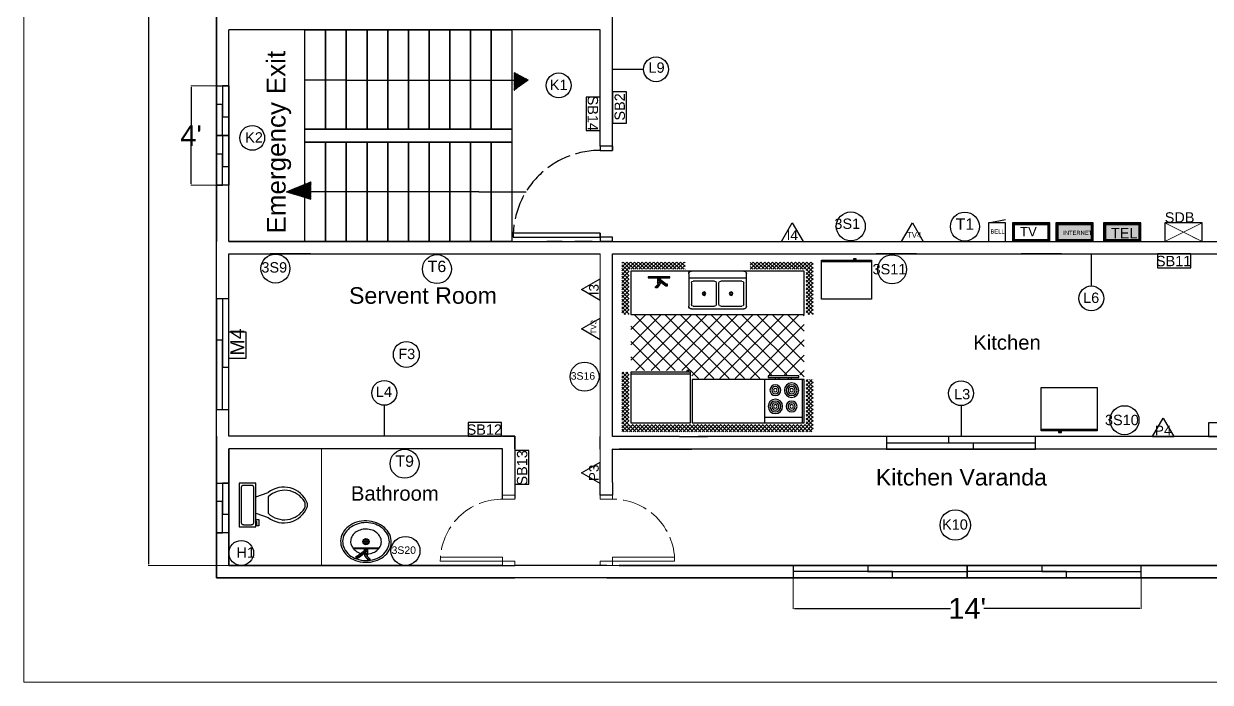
# Model space of a CAD drawing. Header units: inches. Extents: x 1396 to 31789, y 4626 to 27828.
# Drawn here: x 23863 to 24436, y 27038 to 27357 of the extents above; entities that cross this region are included whole.
import ezdxf
from ezdxf.enums import TextEntityAlignment as Align

# ---------------------------------------------------------------- set-up
doc = ezdxf.new("R2010")
doc.units = ezdxf.units.IN
doc.header["$MEASUREMENT"] = 0
doc.linetypes.add('ACAD_ISO02W100', pattern=[15, 12, -3])
doc.layers.add('bath', color=4, linetype='Continuous')
doc.layers.add('text', color=6, linetype='Continuous', lineweight=9)
doc.styles.add('Arial', font='arial.ttf')
doc.styles.get("Standard").update_dxf_attribs({"font": 'arial.ttf'})
doc.dimstyles.new('civil layout', dxfattribs={"dimtxt": 10, "dimasz": 0.625, "dimexe": 0.18, "dimexo": 0.0625, "dimgap": 0.09, "dimtad": 0, "dimtih": 1, "dimtoh": 1, "dimdec": 1, "dimzin": 0, "dimdsep": 46, "dimlunit": 4, "dimtxsty": 'Standard', "dimcen": 0.09, "dimclrd": 256, "dimclre": 256, "dimclrt": 256, "dimadec": 0, "dimazin": 0, "dimtfac": 1.5, "dimtdec": 1, "dimtofl": 0, "dimtmove": 0, "dimatfit": 0, "dimfxl": 1, "dimtolj": 1, "dimtzin": 0, "dimlwe": -1, "dimarcsym": 0})

# ---------------------------------------------------------------- blocks, each defined once
blk = doc.blocks.new('*D146')
at = {"layer": 'Defpoints', "color": 0, "transparency": 16777216}
for p in [(23961.72, 27694.89), (23923.05, 27094.89), (23961.72, 27094.89)]:
    blk.add_point(p, dxfattribs=at)
at = {"layer": 'text', "transparency": 16777216}
for p, q in [((23961.65, 27694.89), (23922.87, 27694.89)), ((23961.65, 27094.89), (23922.87, 27094.89))]:
    blk.add_line(p, q, dxfattribs=at)
at = {"layer": 'text', "lineweight": -2, "transparency": 16777216}
for p, q in [((23923.05, 27694.27), (23923.05, 27394.89)), ((23923.05, 27095.52), (23923.05, 27384.5))]:
    blk.add_line(p, q, dxfattribs=at)
at = {"layer": 'text', "transparency": 16777216}
for points in [[(23922.95, 27694.27), (23923.16, 27694.27), (23923.05, 27694.89)], [(23922.95, 27095.52), (23923.16, 27095.52), (23923.05, 27094.89)]]:
    blk.add_solid(points, dxfattribs=at)
at = {"layer": 'text', "transparency": 16777216, "insert": (23923.05, 27389.69), "char_height": 10, "attachment_point": 5}
blk.add_mtext("\\A1;50'6''", dxfattribs=at)
blk = doc.blocks.new('Toilet - top')
for p, q in [((9.5, -6), (9.5, -2)), ((-10, -8.5), (-8, -8.5)), ((-10, -9.5), (-10, -8.5)), ((-7, -9.5), (-10, -9.5)), ((-8, -8.5), (-8, -8)), ((-7, -8), (-7, -9.5)), ((-4, -8), (-6, -14)), ((4, -8), (6, -14)), ((4, -14), (-4, -14))]:
    blk.add_line(p, q)
blk.add_lwpolyline([(10.5, -8), (10.5, 0), (-10.5, 0), (-10.5, -8)], close=True)
for points in [[(-9.5, -2), (-9.5, -6)], [(8.5, -1), (-8.5, -1)], [(-8.5, -7), (8.5, -7)]]:
    blk.add_lwpolyline(points)
for centre, radius, start, end in [((-8.62, -1.88), 0.884, 81.8699, 188.1301), ((8.62, -1.88), 0.884, 351.8699, 98.1301), ((-8.62, -6.12), 0.884, 171.8699, 278.1301), ((8.62, -6.12), 0.884, 261.8699, 8.1301), ((3.52, -21.58), 12.17, 141.4691, 247.9714), ((4.2, -21.82), 11.33, 136.3677, 238.9468), ((-3.52, -21.58), 12.17, 292.0284, 38.5307), ((-4.2, -21.82), 11.33, 301.053, 43.6321), ((0, -27.88), 4, 245.7318, 294.2682), ((0, -29), 4, 254.8605, 285.1395)]:
    blk.add_arc(centre, radius, start, end)
blk = doc.blocks.new('Faucet - single handle front')
for p, q in [((-2, 6), (-2, 5.5)), ((-1, 6), (-2, 6)), ((-1, 5.5), (-1, 6)), ((0.5, 4), (-1, 6)), ((-0.5, 4), (-2, 5.5)), ((-2, 5.5), (-1, 5.5)), ((-1, 5.5), (0.5, 4)), ((-0.75, 3), (0.75, 3)), ((-0.75, 0.5), (-0.75, 3)), ((-0.75, 1), (0.75, 1)), ((-0.5, 4), (0.5, 4)), ((-0.25, 2), (3.75, 5)), ((3.75, 4.5), (-0.25, 1.5)), ((-0.25, 1.5), (-0.25, 2)), ((0.75, 1.5), (-0.25, 1.5)), ((0.75, 1.5), (4.08742, 4.003)), ((0.75, 3), (0.75, 2.7386)), ((0.75, 1.5), (0.75, 0.5)), ((3.75, 4.5), (3.75, 5)), ((3.75, 5), (4.75, 5)), ((3.75, 4), (3.75, 4.5)), ((4.75, 4.5), (3.75, 4.5)), ((4.75, 4), (3.75, 4)), ((4.75, 5), (4.75, 4.5)), ((4.75, 4.5), (4.75, 4))]:
    blk.add_line(p, q)
blk.add_lwpolyline([(-6, 0), (-6, 0.5), (6, 0.5), (6, 0)], close=True)
for centre, start, end in [((1.25426, 3.0302), 151.0646, 180.8629), ((-1.25426, 3.0302), 359.1371, 28.93536)]:
    blk.add_arc(centre, 2.00448, start, end)
blk = doc.blocks.new('Kitchen Layout - 7 x 8 ft')
for p, q in [((-5, 81.32), (2.68, 89)), ((-5, 83.44), (0.56, 89)), ((-5, 85.56), (-1.56, 89)), ((-5, 87.68), (-3.68, 89)), ((-1, 84.97), (-5, 88.97)), ((-1, 82.85), (-5, 86.85)), ((1.09, 85), (-2.91, 89)), ((3.21, 85), (-0.79, 89)), ((0.81, 85), (4.81, 89)), ((5.34, 85), (1.34, 89)), ((2.93, 85), (6.93, 89)), ((7.46, 85), (3.46, 89)), ((5.05, 85), (9.05, 89)), ((9.58, 85), (5.58, 89)), ((7.17, 85), (11.17, 89)), ((11.7, 85), (7.7, 89)), ((9.29, 85), (13.29, 89)), ((13.82, 85), (9.82, 89)), ((11.41, 85), (15.41, 89)), ((15.94, 85), (11.94, 89)), ((13.53, 85), (17.53, 89)), ((18.06, 85), (14.06, 89)), ((15.65, 85), (19.65, 89)), ((20.18, 85), (16.18, 89)), ((17.78, 85), (21.78, 89)), ((22.31, 85), (18.31, 89)), ((19.9, 85), (23.9, 89)), ((24.43, 85), (20.43, 89)), ((22.02, 85), (26.02, 89)), ((26.55, 85), (22.55, 89)), ((24.14, 85), (28.14, 89)), ((28.67, 85), (24.67, 89)), ((26.26, 85), (30.26, 89)), ((30.79, 85), (26.79, 89)), ((28.38, 85), (32.38, 89)), ((32.91, 85), (28.91, 89)), ((30.5, 85), (34.5, 89)), ((35.03, 85), (31.03, 89)), ((32.63, 85), (36.63, 89)), ((37.16, 85), (33.16, 89)), ((34.75, 85), (38.75, 89)), ((39.28, 85), (35.28, 89)), ((36.87, 85), (40.87, 89)), ((41.4, 85), (37.4, 89)), ((38.99, 85), (42.99, 89)), ((43.52, 85), (39.52, 89)), ((41.11, 85), (45.11, 89)), ((45.64, 85), (41.64, 89)), ((43.23, 85), (47.23, 89)), ((47.76, 85), (43.76, 89)), ((45.35, 85), (49.35, 89)), ((49.88, 85), (45.88, 89)), ((47.47, 85), (51.47, 89)), ((52, 85), (48, 89)), ((49.6, 85), (53.6, 89)), ((54.13, 85), (50.13, 89)), ((51.72, 85), (55.72, 89)), ((56.25, 85), (52.25, 89)), ((53.84, 85), (57.84, 89)), ((58.37, 85), (54.37, 89)), ((55.96, 85), (59.96, 89)), ((60.49, 85), (56.49, 89)), ((58.08, 85), (62.08, 89)), ((62.61, 85), (58.61, 89)), ((60.2, 85), (64.2, 89)), ((64.73, 85), (60.73, 89)), ((62.32, 85), (66.32, 89)), ((66.85, 85), (62.85, 89)), ((64.45, 85), (68.45, 89)), ((68.97, 85), (64.97, 89)), ((66.57, 85), (70.57, 89)), ((71.1, 85), (67.1, 89)), ((68.69, 85), (72.69, 89)), ((73.22, 85), (69.22, 89)), ((70.81, 85), (74.81, 89)), ((75.34, 85), (71.34, 89)), ((72.93, 85), (76.93, 89)), ((77.46, 85), (73.46, 89)), ((75.05, 85), (79.05, 89)), ((79.58, 85), (75.58, 89)), ((77.17, 85), (81.17, 89)), ((81.7, 85), (77.7, 89)), ((79.29, 85), (83.29, 89)), ((83.82, 85), (79.82, 89)), ((81.42, 85), (85.42, 89)), ((85.95, 85), (81.95, 89)), ((83.54, 85), (87.54, 89)), ((88.07, 85), (84.07, 89)), ((85.66, 85), (89.66, 89)), ((90.19, 85), (86.19, 89)), ((87.78, 85), (91.78, 89)), ((92.31, 85), (88.31, 89)), ((89.9, 85), (93.9, 89)), ((94.43, 85), (90.43, 89)), ((92.02, 85), (96.02, 89)), ((96.55, 85), (92.55, 89)), ((94.14, 85), (98.14, 89)), ((101, 82.67), (94.67, 89)), ((96.27, 85), (100.27, 89)), ((101, 84.79), (96.79, 89)), ((97, 83.61), (101, 87.61)), ((97, 81.49), (101, 85.49)), ((101, 86.92), (98.92, 89)), ((-1, 80.73), (-5, 84.73)), ((-5, 79.19), (-1, 83.19)), ((-1, 78.61), (-5, 82.61)), ((-5, 77.07), (-1, 81.07)), ((-1, 76.49), (-5, 80.49)), ((-5, 74.95), (-1, 78.95)), ((34, 84), (96, 84)), ((34, 60), (34, 84)), ((74, 81), (95, 81)), ((96, 84), (96, 60)), ((101, 80.55), (97, 84.55)), ((97, 79.37), (101, 83.37)), ((101, 78.43), (97, 82.43)), ((97, 77.25), (101, 81.25)), ((101, 76.31), (97, 80.31)), ((97, 75.13), (101, 79.13)), ((-1, 74.36), (-5, 78.36)), ((-5, 72.83), (-1, 76.83)), ((-1, 72.24), (-5, 76.24)), ((-5, 70.71), (-1, 74.71)), ((-1, 70.12), (-5, 74.12)), ((-5, 68.59), (-1, 72.59)), ((101, 74.19), (97, 78.19)), ((97, 73.01), (101, 77.01)), ((101, 72.07), (97, 76.07)), ((97, 70.89), (101, 74.89)), ((101, 69.95), (97, 73.95)), ((97, 68.76), (101, 72.76)), ((-1, 68), (-5, 72)), ((-5, 66.47), (-1, 70.47)), ((-1, 65.88), (-5, 69.88)), ((-5, 64.35), (-1, 68.35)), ((-1, 63.76), (-5, 67.76)), ((-5, 62.22), (-1, 66.22)), ((101, 67.82), (97, 71.82)), ((97, 66.64), (101, 70.64)), ((101, 65.7), (97, 69.7)), ((97, 64.52), (101, 68.52)), ((101, 63.58), (97, 67.58)), ((97, 62.4), (101, 66.4)), ((-1, 61.64), (-5, 65.64)), ((-5, 60.1), (-1, 64.1)), ((-1, 59.52), (-5, 63.52)), ((-5, 57.98), (-1, 61.98)), ((-1, 57.39), (-5, 61.39)), ((-1.73, 56), (-5, 59.27)), ((-4.86, 56), (-1, 59.86)), ((10.4, 24), (45.9, 59.5)), ((18.88, 24), (54.38, 59.5)), ((27.37, 24), (62.87, 59.5)), ((33.03, 55.11), (37.41, 59.5)), ((96, 60), (34, 60)), ((35.85, 24), (71.35, 59.5)), ((76.2, 24), (40.7, 59.5)), ((84.68, 24), (49.18, 59.5)), ((93.17, 24), (57.67, 59.5)), ((96, 29.65), (66.15, 59.5)), ((80, 60), (80, 59)), ((82, 59), (82, 60)), ((87, 59), (87, 60)), ((89, 60), (89, 59)), ((101, 61.46), (97, 65.46)), ((97, 60.28), (101, 64.28)), ((100.34, 60), (97, 63.34)), ((98.22, 60), (97, 61.22)), ((98.84, 60), (101, 62.16)), ((100.96, 60), (101, 60.04)), ((-3.85, 56), (-5, 57.15)), ((-2.74, 56), (-1, 57.74)), ((0, 57), (33, 57)), ((0, 30.57), (24.43, 55)), ((0, 39.06), (15.94, 55)), ((0, 47.54), (7.46, 55)), ((1.91, 24), (32.91, 55)), ((33.77, 24), (2.77, 55)), ((42.26, 24), (11.26, 55)), ((50.74, 24), (19.74, 55)), ((59.23, 24), (28.23, 55)), ((31, 55), (31, 56)), ((32, 55), (31, 55)), ((32, 56), (32, 55)), ((67.71, 24), (33.68, 58.04)), ((44.34, 24), (77.84, 57.5)), ((52.82, 24), (86.32, 57.5)), ((61.31, 24), (96, 58.69)), ((96, 38.14), (76.64, 57.5)), ((96, 46.63), (85.13, 57.5)), ((96, 55.11), (93.57, 57.54)), ((25.29, 24), (0, 49.29)), ((69.79, 24), (96, 50.21)), ((16.8, 24), (0, 40.8)), ((78.28, 24), (96, 41.72)), ((86.76, 24), (96, 33.24)), ((8.32, 24), (0, 32.32)), ((-5, 21.92), (-2.92, 24)), ((-5, 19.8), (-1, 23.8)), ((-1, 19.21), (-5, 23.21)), ((-5, 17.68), (-1, 21.68)), ((-1, 17.09), (-5, 21.09)), ((-1, 21.33), (-3.67, 24)), ((-1, 23.45), (-1.55, 24)), ((0, 24), (96, 24)), ((0, 0), (0, 24)), ((95.25, 24), (96, 24.75)), ((96, 24), (96, 0)), ((97, 22.1), (98.9, 24)), ((97, 19.97), (101, 23.97)), ((101, 19.03), (97, 23.03)), ((97, 17.85), (101, 21.85)), ((101, 16.91), (97, 20.91)), ((97, 15.73), (101, 19.73)), ((101, 21.16), (98.16, 24)), ((101, 23.28), (100.28, 24)), ((-5, 15.55), (-1, 19.55)), ((-1, 14.97), (-5, 18.97)), ((-5, 13.43), (-1, 17.43)), ((-1, 12.85), (-5, 16.85)), ((-5, 11.31), (-1, 15.31)), ((-1, 10.73), (-5, 14.73)), ((-5, 9.19), (-1, 13.19)), ((47.25, 6.5), (47.25, 18.5)), ((48.75, 18.5), (48.75, 6.5)), ((101, 14.79), (97, 18.79)), ((97, 13.61), (101, 17.61)), ((101, 12.67), (97, 16.67)), ((97, 11.49), (101, 15.49)), ((101, 10.55), (97, 14.55)), ((97, 9.37), (101, 13.37)), ((-1, 8.6), (-5, 12.6)), ((-5, 7.07), (-1, 11.07)), ((-1, 6.48), (-5, 10.48)), ((-5, 4.95), (-1, 8.95)), ((-1, 4.36), (-5, 8.36)), ((-5, 2.83), (-1, 6.83)), ((101, 8.43), (97, 12.43)), ((97, 7.25), (101, 11.25)), ((101, 6.31), (97, 10.31)), ((97, 5.12), (101, 9.12)), ((101, 4.18), (97, 8.18)), ((97, 3), (101, 7)), ((-1, 2.24), (-5, 6.24)), ((-5, 0.71), (-1, 4.71)), ((-1, 0.12), (-5, 4.12)), ((-5, -1.42), (-1, 2.58)), ((2, -5), (-5, 2)), ((-5, -3.54), (-1, 0.46)), ((96, 0), (0, 0)), ((64, 4), (32, 4)), ((93.24, -5), (101, 2.76)), ((95.36, -5), (101, 0.64)), ((101, 2.06), (97, 6.06)), ((97, 0.88), (101, 4.88)), ((101, -0.06), (97, 3.94)), ((101, -2.18), (97, 1.82)), ((-0.12, -5), (-5, -0.12)), ((-2.25, -5), (-5, -2.25)), ((-4.37, -5), (-5, -4.37)), ((-4.34, -5), (-0.34, -1)), ((-2.22, -5), (1.78, -1)), ((-0.1, -5), (3.9, -1)), ((4.12, -5), (0.12, -1)), ((2.02, -5), (6.02, -1)), ((6.24, -5), (2.24, -1)), ((4.14, -5), (8.14, -1)), ((8.36, -5), (4.36, -1)), ((6.27, -5), (10.27, -1)), ((10.48, -5), (6.48, -1)), ((8.39, -5), (12.39, -1)), ((12.6, -5), (8.6, -1)), ((10.51, -5), (14.51, -1)), ((14.73, -5), (10.73, -1)), ((12.63, -5), (16.63, -1)), ((16.85, -5), (12.85, -1)), ((14.75, -5), (18.75, -1)), ((18.97, -5), (14.97, -1)), ((16.87, -5), (20.87, -1)), ((21.09, -5), (17.09, -1)), ((18.99, -5), (22.99, -1)), ((23.21, -5), (19.21, -1)), ((21.11, -5), (25.11, -1)), ((25.33, -5), (21.33, -1)), ((23.24, -5), (27.24, -1)), ((27.45, -5), (23.45, -1)), ((25.36, -5), (29.36, -1)), ((29.57, -5), (25.57, -1)), ((27.48, -5), (30, -2.48)), ((30, -3.3), (27.7, -1)), ((29.6, -5), (30, -4.6)), ((30, -1.18), (29.82, -1)), ((66, -2.54), (67.54, -1)), ((66, -4.66), (69.66, -1)), ((69.88, -5), (66, -1.12)), ((67.76, -5), (66, -3.24)), ((67.78, -5), (71.78, -1)), ((72, -5), (68, -1)), ((69.9, -5), (73.9, -1)), ((74.12, -5), (70.12, -1)), ((72.03, -5), (76.03, -1)), ((76.24, -5), (72.24, -1)), ((74.15, -5), (78.15, -1)), ((78.36, -5), (74.36, -1)), ((76.27, -5), (80.27, -1)), ((80.49, -5), (76.49, -1)), ((78.39, -5), (82.39, -1)), ((82.61, -5), (78.61, -1)), ((80.51, -5), (84.51, -1)), ((84.73, -5), (80.73, -1)), ((82.63, -5), (86.63, -1)), ((86.85, -5), (82.85, -1)), ((84.75, -5), (88.75, -1)), ((88.97, -5), (84.97, -1)), ((86.88, -5), (90.88, -1)), ((91.09, -5), (87.09, -1)), ((89, -5), (93, -1)), ((93.21, -5), (89.21, -1)), ((91.12, -5), (95.12, -1)), ((95.34, -5), (91.34, -1)), ((97.46, -5), (93.46, -1)), ((99.58, -5), (95.58, -1)), ((101, -4.3), (97, -0.3)), ((97.48, -5), (101, -1.48)), ((99.6, -5), (101, -3.6))]:
    blk.add_line(p, q)
for points in [[(0, 56), (0, 84), (33, 84), (33, 56)], [(74, 60), (74, 84), (95, 84), (95, 60)], [(76, 58), (76, 59), (93, 59), (93, 58)]]:
    blk.add_lwpolyline(points, close=True)
for points in [[(33.5, 21), (62.5, 21)], [(32, 1.5), (32, 19.5)], [(33.5, 6.5), (33.5, 18.5)], [(34.5, 19.5), (46.25, 19.5)], [(49.75, 19.5), (61.5, 19.5)], [(62.5, 18.5), (62.5, 6.5)], [(64, 19.5), (64, 1.5)], [(62.5, 0), (33.5, 0)], [(46.25, 5.5), (34.5, 5.5)], [(61.5, 5.5), (49.75, 5.5)]]:
    blk.add_lwpolyline(points)
for centre, radius in [((80, 75), 4), ((80, 75), 3), ((80, 75), 2), ((80, 75), 1), ((89, 75), 3), ((89, 75), 2), ((89, 75), 1), ((80, 66), 3), ((80, 66), 2), ((80, 66), 1), ((89, 66), 4), ((89, 66), 3), ((89, 66), 2), ((89, 66), 1), ((40.5, 12.5), 1), ((55.5, 12.5), 1), ((40.5, 12.5), 0.5), ((55.5, 12.5), 0.5)]:
    blk.add_circle(centre, radius)
for centre, radius, start, end in [((33.5, 19.5), 1.5, 90, 180), ((62.5, 19.5), 1.5, 0, 90), ((34.5, 18.5), 1, 90, 180), ((46.25, 18.5), 1, 0, 90), ((49.75, 18.5), 1, 90, 180), ((61.5, 18.5), 1, 0, 90), ((33.5, 1.5), 1.5, 180, 270), ((34.5, 6.5), 1, 180, 270), ((46.25, 6.5), 1, 270, 0), ((49.75, 6.5), 1, 180, 270), ((61.5, 6.5), 1, 270, 0), ((62.5, 1.5), 1.5, 270, 0)]:
    blk.add_arc(centre, radius, start, end)
blk = doc.blocks.new('kitchen')
for name, p in [('Kitchen Layout - 7 x 8 ft', (-101, 3.6)), ('Faucet - single handle front', (-85.44, 6.84))]:
    blk.add_blockref(name, p)
blk = doc.blocks.new('Refrigerator-2 door - 36 in top')
for p, q in [((0, -26.999999), (36, -26.999999)), ((11, -27.999999), (11, -28.999999)), ((11, -28.999999), (13, -28.999999)), ((12, -26.999999), (12, -28.999999)), ((13, -28.999999), (13, -27.999999))]:
    blk.add_line(p, q)
blk.add_lwpolyline([(0, -27.999999), (0, 0), (36, 0), (36, -27.999999)], close=True)
blk = doc.blocks.new('Sink - Oval top')
for p, q in [((-1, 0), (1, 0)), ((0, 1), (0, -1))]:
    blk.add_line(p, q)
at = {"linetype": 'Continuous'}
for points in [[(-12.23, 0.39, 0.117634), (-11.46, -3.36, 0.104469), (-8.88, -6.8, 0.090016), (-5.08, -9.07, 0.08192), (-0.32, -10.02, 0.08192), (4.49, -9.38, 0.090016), (8.42, -7.36, 0.104469), (11.22, -4.09, 0.117634), (12.23, -0.39, 0.117634), (11.46, 3.36, 0.104469), (8.88, 6.8, 0.090016), (5.08, 9.07, 0.08192), (0.32, 10.02, 0.08192), (-4.49, 9.38, 0.090016), (-8.42, 7.36, 0.104469), (-11.22, 4.09, 0.117634)], [(-11.29, 0.16, 0.118622), (-10.52, -3.25, 0.104678), (-8.07, -6.36, 0.089562), (-4.54, -8.37, 0.081185), (-0.13, -9.15, 0.081185), (4.3, -8.49, 0.089562), (7.89, -6.58, 0.104678), (10.42, -3.55, 0.118622), (11.29, -0.16, 0.118622), (10.52, 3.25, 0.104678), (8.07, 6.36, 0.089562), (4.54, 8.37, 0.081185), (0.13, 9.15, 0.081185), (-4.3, 8.49, 0.089562), (-7.89, 6.58, 0.104678), (-10.42, 3.55, 0.118622)], [(-7.42, 0.08, 0.118283), (-6.91, -2.17, 0.104607), (-5.29, -4.21, 0.089718), (-2.97, -5.53, 0.081436), (-0.07, -6.04, 0.081436), (2.84, -5.59, 0.089718), (5.2, -4.33, 0.104607), (6.86, -2.32, 0.118283), (7.42, -0.08, 0.118283), (6.91, 2.17, 0.104607), (5.29, 4.21, 0.089718), (2.97, 5.53, 0.081436), (0.07, 6.04, 0.081436), (-2.84, 5.59, 0.089718), (-5.2, 4.33, 0.104607), (-6.86, 2.32, 0.118283)]]:
    blk.add_lwpolyline(points, format="xyb", close=True, dxfattribs=at)
for radius in [1.5, 1]:
    blk.add_circle((0, 0), radius)
blk = doc.blocks.new('*D159')
at = {"layer": 'Defpoints', "color": 0, "transparency": 16777216}
for p in [(24234.27, 27091.89), (24402.27, 27091.89), (24402.27, 27074.07)]:
    blk.add_point(p, dxfattribs=at)
at = {"layer": 'text', "transparency": 16777216}
for p, q in [((24234.27, 27091.83), (24234.27, 27073.89)), ((24402.27, 27091.83), (24402.27, 27073.89))]:
    blk.add_line(p, q, dxfattribs=at)
at = {"layer": 'text', "lineweight": -2, "transparency": 16777216}
for p, q in [((24234.9, 27074.07), (24310.17, 27074.07)), ((24401.65, 27074.07), (24326.38, 27074.07))]:
    blk.add_line(p, q, dxfattribs=at)
at = {"layer": 'text', "transparency": 16777216}
for points in [[(24234.9, 27074.17), (24234.9, 27073.96), (24234.27, 27074.07)], [(24401.65, 27074.17), (24401.65, 27073.96), (24402.27, 27074.07)]]:
    blk.add_solid(points, dxfattribs=at)
at = {"layer": 'text', "transparency": 16777216, "insert": (24318.27, 27074.07), "char_height": 10, "attachment_point": 5}
blk.add_mtext("\\A1;14'", dxfattribs=at)
blk = doc.blocks.new('*D160')
at = {"layer": 'Defpoints', "color": 0, "transparency": 16777216}
for p in [(23955.72, 27326.59), (23943.52, 27278.59), (23955.72, 27278.59)]:
    blk.add_point(p, dxfattribs=at)
at = {"layer": 'text', "transparency": 16777216}
for p, q in [((23955.65, 27326.59), (23943.34, 27326.59)), ((23955.65, 27278.59), (23943.34, 27278.59))]:
    blk.add_line(p, q, dxfattribs=at)
at = {"layer": 'text', "lineweight": -2, "transparency": 16777216}
for p, q in [((23943.52, 27325.96), (23943.52, 27307.68)), ((23943.52, 27279.21), (23943.52, 27297.5))]:
    blk.add_line(p, q, dxfattribs=at)
at = {"layer": 'text', "transparency": 16777216}
for points in [[(23943.41, 27325.96), (23943.62, 27325.96), (23943.52, 27326.59)], [(23943.41, 27279.21), (23943.62, 27279.21), (23943.52, 27278.59)]]:
    blk.add_solid(points, dxfattribs=at)
at = {"layer": 'text', "transparency": 16777216, "insert": (23943.52, 27302.59), "char_height": 10, "attachment_point": 5}
blk.add_mtext("\\A1;4'", dxfattribs=at)

msp = doc.modelspace()

# ---------------------------------------------------------------- hatches: boundary and pattern name
h = msp.add_hatch()
h.set_pattern_fill('ANSI31', color=256, angle=90)
h.set_pattern_definition([(135, (24152.88289, 27074.32992), (-0.08838835, -0.08838835), [])])
h.paths.add_polyline_path([(24099.56, 27333.06), (24099.56, 27329.34), (24106.42, 27329.34)])
h.paths.add_polyline_path([(24099.56, 27329.34), (24099.56, 27324.49), (24106.42, 27329.34)])
h = msp.add_hatch()
h.set_pattern_fill('ANSI31', color=256, angle=270)
h.set_pattern_definition([(315, (23948.06384, 27530.45127), (0.08838835, 0.08838835), [])])
h.paths.add_polyline_path([(24001.38, 27271.72), (24001.38, 27275.44), (23989.42, 27275.44)])
h.paths.add_polyline_path([(24001.38, 27275.44), (24001.38, 27280.29), (23989.42, 27275.44)])
at = {"true_color": 0x2776bb}
h = msp.add_hatch(color=152, dxfattribs=at)
h.dxf.hatch_style = 1
h.paths.add_polyline_path([(24362.03, 27252.39), (24378.35, 27252.39), (24378.35, 27259.5), (24362.03, 27259.5)])
at = {"true_color": 0x727430}
h = msp.add_hatch(color=67, dxfattribs=at)
h.dxf.hatch_style = 1
h.paths.add_polyline_path([(24401.35, 27252.39), (24401.35, 27259.5), (24385.03, 27259.5), (24385.03, 27252.39)])

# ---------------------------------------------------------------- linework, layer by layer
at = {"color": 7}
for p, q in [((24147.02, 27297.44), (24147.02, 27359.74)), ((24141.02, 27297.44), (24141.02, 27353.74)), ((24328.55, 27260.5), (24336.76, 27262)), ((24150.27, 27251.44), (24442.33, 27251.44)), ((24147.02, 27245.44), (24147.52, 27245.44)), ((24147.02, 27157.09), (24147.02, 27245.44)), ((24147.27, 27245.44), (24150.27, 27245.44)), ((24150.27, 27245.44), (24442.33, 27245.44)), ((24147.22, 27157.09), (24147.02, 27157.09)), ((24182.3, 27157.09), (24192.92, 27157.09)), ((24147.02, 27134.89), (24147.02, 27151.09)), ((24147.22, 27151.09), (24147.02, 27151.09))]:
    msp.add_line(p, q, dxfattribs=at)
for p, q in [((23955.72, 27353.74), (23955.72, 27351.74)), ((24057.72, 27353.74), (23961.72, 27353.74)), ((24092.47, 27353.74), (23961.72, 27353.74)), ((24063.72, 27353.74), (24064.01, 27353.74)), ((24141.02, 27353.74), (24070.01, 27353.74)), ((24162.01, 27334.59), (24147.02, 27334.59)), ((24018.47, 27329.34), (23998.47, 27329.34)), ((24018.47, 27329.34), (24102.47, 27329.34)), ((24099.56, 27324.49), (24102.47, 27329.34)), ((24001.38, 27280.29), (23998.47, 27275.44)), ((24082.47, 27275.44), (23998.47, 27275.44)), ((24082.47, 27275.44), (24105.24, 27275.44)), ((24097.47, 27251.44), (24106.26, 27251.44)), ((24122.76, 27251.44), (24115.26, 27251.44)), ((24137.26, 27251.44), (24128.76, 27251.44)), ((24259.9, 27251.45), (24279.29, 27251.45)), ((23961.72, 27245.44), (24141.02, 27245.44)), ((24001.21, 27245.44), (23981.82, 27245.44)), ((24293.75, 27245.38), (24274.36, 27245.38)), ((24363.75, 27245.38), (24344.36, 27245.38)), ((24378.22, 27229.91), (24378.22, 27244.9)), ((24036.79, 27172.26), (24036.79, 27157.26)), ((24315.32, 27172.08), (24315.32, 27157.09)), ((24040.04, 27094.89), (24059.43, 27094.89))]:
    msp.add_line(p, q)
at = {"color": 0}
for p, q in [((24228.62, 27251.45), (24233.81, 27260.42)), ((24233.81, 27260.42), (24238.99, 27251.45)), ((24286.62, 27251.45), (24291.81, 27260.42)), ((24291.81, 27260.42), (24296.99, 27251.45)), ((24228.62, 27251.45), (24238.99, 27251.45)), ((24286.62, 27251.45), (24296.99, 27251.45)), ((24132.04, 27228.14), (24141.02, 27233.33)), ((24141.02, 27222.96), (24141.02, 27233.33)), ((24141.02, 27222.96), (24132.04, 27228.14)), ((24132.04, 27209.14), (24141.02, 27214.33)), ((24141.02, 27203.96), (24141.02, 27214.33)), ((24141.02, 27203.96), (24132.04, 27209.14)), ((24407.72, 27157.09), (24412.9, 27166.07)), ((24412.9, 27166.07), (24418.09, 27157.09)), ((24407.72, 27157.09), (24418.09, 27157.09)), ((24132.04, 27139.6), (24141.02, 27144.78)), ((24141.02, 27134.41), (24132.04, 27139.6)), ((24141.02, 27134.41), (24141.02, 27144.78))]:
    msp.add_line(p, q, dxfattribs=at)
at = {"color": 143, "true_color": 0x7aafdf}
for p, q in [((24309.32, 27157.09), (24309.32, 27154.09)), ((24279.32, 27154.09), (24351.32, 27154.09)), ((24321.32, 27151.06), (24321.32, 27154.09))]:
    msp.add_line(p, q, dxfattribs=at)
for points in [[(24807.72, 27088.89), (23955.72, 27088.89), (23955.72, 27700.89), (24807.72, 27700.89), (24807.72, 27369.32)], [(23955.72, 27353.74), (23955.72, 27353.74), (23955.72, 27440.75)], [(23955.72, 27353.74), (23955.72, 27359.74)], [(23961.72, 27251.44), (23961.72, 27353.74)], [(24115.94, 27353.74), (23961.72, 27353.74)], [(23961.72, 27349.74), (23961.72, 27353.74)], [(24063.72, 27353.74), (23961.72, 27353.74)], [(24141.02, 27353.74), (24070.01, 27353.74)], [(24147.02, 27297.44), (24147.02, 27295.44)], [(23955.72, 27245.44), (23955.72, 27251.44)], [(24150.27, 27088.89), (23955.72, 27088.89), (23955.72, 27251.44)], [(24064.01, 27251.44), (23961.72, 27251.44)], [(23961.72, 27251.44), (24064.01, 27251.44)], [(24064.01, 27251.44), (23961.72, 27251.44)], [(23961.72, 27251.44), (24064.01, 27251.44)], [(23961.72, 27251.44), (24150.27, 27251.44)], [(24070.01, 27251.44), (24141.22, 27251.44)], [(24141.02, 27251.44), (24147.02, 27251.44)], [(24141.02, 27251.44), (24147.02, 27251.44)], [(24141.22, 27251.44), (24147.22, 27251.44)], [(24141.22, 27251.44), (24147.22, 27251.44)], [(24141.27, 27251.44), (24141.27, 27251.44), (24147.27, 27251.44)], [(23961.72, 27220.69), (23961.72, 27245.44)], [(23961.72, 27157.26), (23961.72, 27245.44), (24141.02, 27245.44)], [(23955.72, 27157.26), (23955.72, 27088.89), (24099.86, 27088.89)], [(24099.86, 27151.26), (24099.86, 27157.26), (23961.72, 27157.26)], [(24051.67, 27157.26), (23963.86, 27157.26)], [(24093.86, 27157.26), (24089.84, 27157.26)], [(24093.86, 27157.26), (24099.86, 27157.26), (24099.86, 27151.26)], [(24141.02, 27151.09), (24141.02, 27157.09)], [(24179.3, 27157.09), (24147.22, 27157.09)], [(24179.3, 27157.09), (24185.3, 27157.09)], [(24442.33, 27157.09), (24188.3, 27157.09)], [(24093.86, 27094.89), (23961.72, 27094.89), (23961.72, 27151.26)], [(24093.86, 27151.26), (23961.72, 27151.26), (23961.72, 27094.89), (24093.86, 27094.89)], [(24093.86, 27145.26), (24093.86, 27151.26)], [(24093.86, 27139.26), (24093.86, 27151.26)], [(24099.86, 27151.26), (24099.86, 27145.26)], [(24147.22, 27151.09), (24185.3, 27151.09)], [(24486.33, 27151.09), (24486.33, 27094.89), (24150.22, 27094.89)], [(24150.22, 27094.89), (24486.33, 27094.89), (24486.33, 27151.09)], [(24442.33, 27151.09), (24150.22, 27151.09)], [(24185.3, 27151.09), (24185.3, 27151.09), (24179.3, 27151.09)], [(24093.86, 27139.26), (24093.86, 27145.26)], [(24099.86, 27145.26), (24099.86, 27139.26)], [(24093.86, 27133.26), (24093.86, 27139.26)], [(24099.86, 27139.26), (24099.86, 27133.26)], [(24147.02, 27134.89), (24147.02, 27128.89), (24141.02, 27128.89), (24141.02, 27134.89)], [(24093.86, 27127.26), (24093.86, 27133.26)], [(24099.86, 27133.26), (24099.86, 27127.26)], [(23961.72, 27088.89), (23955.72, 27088.89), (23955.72, 27094.89)], [(24093.86, 27094.89), (24099.86, 27094.89)], [(24093.86, 27094.89), (24099.86, 27094.89)], [(24144.27, 27094.89), (24099.86, 27094.89)], [(24250.46, 27094.89), (24256.46, 27094.89)], [(24099.86, 27088.89), (24093.86, 27088.89)], [(24099.86, 27088.89), (24093.86, 27088.89)], [(24144.22, 27088.89), (24492.33, 27088.89)], [(24256.46, 27088.89), (24250.46, 27088.89)]]:
    msp.add_lwpolyline(points)
at = {"color": 0}
for points in [[(23955.72, 27359.74), (23955.72, 27353.74)], [(23955.72, 27353.74), (23955.72, 27251.44)], [(23961.72, 27251.44), (23961.72, 27353.74)], [(24147.22, 27251.44), (24141.22, 27251.44)]]:
    msp.add_lwpolyline(points, dxfattribs=at)
for points in [[(24008.47, 27305.74), (23998.47, 27305.74), (23998.47, 27353.74), (24008.47, 27353.74)], [(24018.47, 27305.74), (24008.47, 27305.74), (24008.47, 27353.74), (24018.47, 27353.74)], [(24028.47, 27305.74), (24018.47, 27305.74), (24018.47, 27353.74), (24028.47, 27353.74)], [(24038.47, 27305.74), (24028.47, 27305.74), (24028.47, 27353.74), (24038.47, 27353.74)], [(24048.47, 27305.74), (24038.47, 27305.74), (24038.47, 27353.74), (24048.47, 27353.74)], [(24058.47, 27305.74), (24048.47, 27305.74), (24048.47, 27353.74), (24058.47, 27353.74)], [(24068.47, 27305.74), (24058.47, 27305.74), (24058.47, 27353.74), (24068.47, 27353.74)], [(24078.47, 27305.74), (24068.47, 27305.74), (24068.47, 27353.74), (24078.47, 27353.74)], [(24088.47, 27305.74), (24078.47, 27305.74), (24078.47, 27353.74), (24088.47, 27353.74)], [(24098.47, 27305.74), (24088.47, 27305.74), (24088.47, 27353.74), (24098.47, 27353.74)], [(24153.75, 27308.59), (24153.75, 27323.65), (24147.02, 27323.65), (24147.02, 27308.59)], [(24134.28, 27321.2), (24134.28, 27305.01), (24141.02, 27305.01), (24141.02, 27321.2)], [(24098.47, 27299.44), (23998.47, 27299.44), (23998.47, 27305.74), (24098.47, 27305.74)], [(24008.47, 27251.44), (23998.47, 27251.44), (23998.47, 27299.44), (24008.47, 27299.44)], [(24018.47, 27251.44), (24008.47, 27251.44), (24008.47, 27299.44), (24018.47, 27299.44)], [(24028.47, 27251.44), (24018.47, 27251.44), (24018.47, 27299.44), (24028.47, 27299.44)], [(24038.47, 27251.44), (24028.47, 27251.44), (24028.47, 27299.44), (24038.47, 27299.44)], [(24048.47, 27251.44), (24038.47, 27251.44), (24038.47, 27299.44), (24048.47, 27299.44)], [(24058.47, 27251.44), (24048.47, 27251.44), (24048.47, 27299.44), (24058.47, 27299.44)], [(24068.47, 27251.44), (24058.47, 27251.44), (24058.47, 27299.44), (24068.47, 27299.44)], [(24078.47, 27251.44), (24068.47, 27251.44), (24068.47, 27299.44), (24078.47, 27299.44)], [(24088.47, 27251.44), (24078.47, 27251.44), (24078.47, 27299.44), (24088.47, 27299.44)], [(24098.47, 27251.44), (24088.47, 27251.44), (24088.47, 27299.44), (24098.47, 27299.44)], [(24340.15, 27251.44), (24358.15, 27251.44), (24358.15, 27260.44), (24340.15, 27260.44)], [(24361.15, 27251.44), (24379.15, 27251.44), (24379.15, 27260.44), (24361.15, 27260.44)], [(24384.15, 27251.44), (24402.15, 27251.44), (24402.15, 27260.44), (24384.15, 27260.44)], [(24413.65, 27251.44), (24431.65, 27251.44), (24431.65, 27260.44), (24413.65, 27260.44)], [(24341.02, 27252.39), (24357.34, 27252.39), (24357.34, 27259.5), (24341.02, 27259.5)], [(24362.03, 27252.39), (24378.35, 27252.39), (24378.35, 27259.5), (24362.03, 27259.5)], [(24385.03, 27252.39), (24401.35, 27252.39), (24401.35, 27259.5), (24385.03, 27259.5)], [(24410.09, 27238.71), (24426.29, 27238.71), (24426.29, 27245.44), (24410.09, 27245.44)], [(23961.72, 27194.88), (23961.72, 27207.82), (23969.89, 27207.82), (23969.89, 27194.88)], [(24077.26, 27157.26), (24093.46, 27157.26), (24093.46, 27163.99), (24077.26, 27163.99)], [(24434.8, 27157.09), (24449.86, 27157.09), (24449.86, 27163.82), (24434.8, 27163.82)], [(24106.6, 27134.16), (24106.6, 27150.36), (24099.86, 27150.36), (24099.86, 27134.16)]]:
    msp.add_lwpolyline(points, close=True)
at = {"color": 146, "true_color": 0x105689}
for points in [[(23961.72, 27302.59), (23955.72, 27302.59), (23955.72, 27326.59), (23961.72, 27326.59)], [(23961.72, 27278.59), (23955.72, 27278.59), (23955.72, 27302.59), (23961.72, 27302.59)], [(23955.72, 27134.68), (23961.72, 27134.68), (23961.72, 27110.68), (23955.72, 27110.68)]]:
    msp.add_lwpolyline(points, close=True, dxfattribs=at)
at = {"color": 165, "true_color": 0x5e67af}
for points in [[(23958.72, 27311.59), (23961.72, 27311.59), (23961.72, 27326.59), (23958.72, 27326.59)], [(23955.72, 27302.59), (23958.72, 27302.59), (23958.72, 27317.59), (23955.72, 27317.59)], [(23958.72, 27287.59), (23961.72, 27287.59), (23961.72, 27302.59), (23958.72, 27302.59)], [(23955.72, 27278.59), (23958.72, 27278.59), (23958.72, 27293.59), (23955.72, 27293.59)], [(23961.72, 27134.68), (23958.72, 27134.68), (23958.72, 27119.68), (23961.72, 27119.68)], [(23958.72, 27125.68), (23955.72, 27125.68), (23955.72, 27110.68), (23958.72, 27110.68)]]:
    msp.add_lwpolyline(points, close=True, dxfattribs=at)
at = {"color": 1}
for points in [[(24147.02, 27295.44), (24147.02, 27297.44), (24141.02, 27297.44), (24141.02, 27295.44)], [(24141.02, 27255.44), (24141.02, 27251.44), (24147.02, 27251.44), (24147.02, 27253.44)]]:
    msp.add_lwpolyline(points, dxfattribs=at)
for points in [[(24141.02, 27297.44), (24141.02, 27295.44), (24147.02, 27295.44), (24147.02, 27297.44)], [(24099.02, 27255.44), (24099.02, 27253.44), (24141.02, 27253.44), (24141.02, 27255.44)], [(24141.02, 27253.44), (24141.02, 27251.44), (24147.02, 27251.44), (24147.02, 27253.44)]]:
    msp.add_lwpolyline(points, close=True, dxfattribs=at)
at = {"color": 7}
msp.add_lwpolyline([(24328.55, 27251.44), (24336.76, 27251.44), (24336.76, 27260.5), (24328.55, 27260.5)], close=True, dxfattribs=at)
at = {"color": 4}
for points in [[(24340.57, 27251.91), (24357.71, 27251.91), (24357.71, 27259.97), (24340.57, 27259.97)], [(24361.58, 27251.91), (24378.72, 27251.91), (24378.72, 27259.97), (24361.58, 27259.97)], [(24384.58, 27251.91), (24401.72, 27251.91), (24401.72, 27259.97), (24384.58, 27259.97)]]:
    msp.add_lwpolyline(points, close=True, dxfattribs=at)
at = {"color": 0}
msp.add_lwpolyline([(24141.22, 27251.44), (24147.22, 27251.44), (24147.22, 27251.44), (24141.22, 27251.44)], close=True, dxfattribs=at)
at = {"color": 143, "true_color": 0x7aafdf}
for points in [[(23961.72, 27170.17), (23961.72, 27223.67), (23955.72, 27223.67), (23955.72, 27170.17)], [(23961.72, 27190.67), (23961.72, 27223.67), (23958.72, 27223.67), (23958.72, 27190.67)], [(23958.72, 27170.17), (23958.72, 27203.67), (23955.72, 27203.67), (23955.72, 27170.17)], [(24279.32, 27151.09), (24351.32, 27151.09), (24351.32, 27157.09), (24279.32, 27157.09)], [(24234.27, 27088.89), (24318.27, 27088.89), (24318.27, 27094.89), (24234.27, 27094.89)], [(24270.27, 27091.89), (24318.27, 27091.89), (24318.27, 27094.89), (24270.27, 27094.89)], [(24318.27, 27088.89), (24402.27, 27088.89), (24402.27, 27094.89), (24318.27, 27094.89)], [(24354.27, 27091.89), (24402.27, 27091.89), (24402.27, 27094.89), (24354.27, 27094.89)], [(24234.27, 27088.89), (24282.27, 27088.89), (24282.27, 27091.89), (24234.27, 27091.89)], [(24318.27, 27088.89), (24366.27, 27088.89), (24366.27, 27091.89), (24318.27, 27091.89)]]:
    msp.add_lwpolyline(points, close=True, dxfattribs=at)
for centre, radius in [((24168.01, 27334.59), 6), ((24121.02, 27326.84), 6), ((23973.04, 27301.47), 6), ((24262.08, 27258.72), 7), ((24317.15, 27258.59), 7), ((23984.26, 27238.32), 7), ((24062.23, 27238.09), 7), ((24281.98, 27237.95), 7), ((24378.22, 27223.91), 6), ((24047.46, 27196.82), 6.25), ((24133.55, 27186.08), 7), ((24036.79, 27178.26), 6), ((24315.32, 27178.08), 6), ((24394.22, 27165.05), 7), ((24046.64, 27144.02), 7), ((24312.52, 27114.4), 7.35), ((23967.72, 27100.89), 6), ((24047.04, 27101.89), 7)]:
    msp.add_circle(centre, radius)
at = {"color": 1, "linetype": 'ACAD_ISO02W100'}
msp.add_arc((24141.02, 27253.44), 42, 90, 180, dxfattribs=at)
at = {"layer": 'text', "color": 7, "linetype": 'ACAD_ISO02W100'}
msp.add_line((24413.65, 27260.44), (24431.65, 27251.44), dxfattribs=at)
at = {"layer": 'text', "color": 7}
for p, q in [((24431.65, 27251.44), (24413.65, 27260.44)), ((24413.65, 27260.44), (24431.65, 27260.44)), ((24431.65, 27260.44), (24413.65, 27251.44)), ((24413.65, 27251.44), (24431.65, 27251.44)), ((24141.02, 27128.89), (24141.02, 27245.44)), ((24006.52, 27151.26), (24006.52, 27094.89)), ((24147.02, 27094.89), (24150.22, 27094.89))]:
    msp.add_line(p, q, dxfattribs=at)
at = {"layer": 'text', "color": 1}
for p, q in [((24093.86, 27098.89), (24063.86, 27098.89)), ((24093.86, 27096.89), (24063.86, 27096.89)), ((24147.02, 27098.89), (24177.02, 27098.89)), ((24147.02, 27096.89), (24177.02, 27096.89))]:
    msp.add_line(p, q, dxfattribs=at)
at = {"layer": 'text', "color": 0}
msp.add_lwpolyline([(23862.72, 27822.5), (24989.28, 27822.5), (24989.28, 27038.39), (23862.72, 27038.39)], close=True, dxfattribs=at)
at = {"layer": 'text', "color": 1}
for points in [[(24093.86, 27126.89), (24093.86, 27128.89), (24099.86, 27128.89), (24099.86, 27126.89)], [(24147.02, 27128.89), (24141.02, 27128.89), (24141.02, 27126.89)], [(24147.02, 27126.89), (24147.02, 27126.89)], [(24099.86, 27096.89), (24099.86, 27094.89), (24093.86, 27094.89), (24093.86, 27098.89)], [(24141.02, 27096.89), (24141.02, 27094.89), (24147.02, 27094.89), (24147.02, 27098.89)]]:
    msp.add_lwpolyline(points, dxfattribs=at)
for points in [[(24093.86, 27128.89), (24099.86, 27128.89), (24099.86, 27126.89), (24093.86, 27126.89)], [(24147.02, 27128.89), (24141.02, 27128.89), (24141.02, 27126.89), (24147.02, 27126.89)], [(24093.86, 27096.89), (24099.86, 27096.89), (24099.86, 27094.89), (24093.86, 27094.89)], [(24147.02, 27096.89), (24141.02, 27096.89), (24141.02, 27094.89), (24147.02, 27094.89)]]:
    msp.add_lwpolyline(points, close=True, dxfattribs=at)
at = {"layer": 'text', "color": 1, "linetype": 'ACAD_ISO02W100'}
for centre, start, end in [((24093.86, 27096.89), 89.0452, 180), ((24147.02, 27096.89), 0, 90.9548)]:
    msp.add_arc(centre, 30, start, end, dxfattribs=at)

# ---------------------------------------------------------------- block references
at = {"xscale": -0.8721874657690428, "yscale": 0.8721874657690428, "zscale": 0.8721874657690428, "rotation": 180}
msp.add_blockref('kitchen', (24243.97, 27240.25), dxfattribs=at)
at = {"layer": 'bath', "xscale": 0.6709592494246155, "yscale": 0.6709592494246155, "zscale": 0.6709592494246155, "rotation": 180}
msp.add_blockref('Refrigerator-2 door - 36 in top', (24272.09, 27223.53), dxfattribs=at)
at = {"layer": 'bath', "xscale": 0.7474421089421337, "yscale": 0.7474421089421337, "zscale": 0.7474421089421337}
msp.add_blockref('Refrigerator-2 door - 36 in top', (24354.06, 27180.82), dxfattribs=at)
at = {"layer": 'bath'}
for name, p, rotation in [('Toilet - top', (23966.76, 27124.06), 89.99999999999999), ('Sink - Oval top', (24027.97, 27106.39), 0.0744224036601469), ('Faucet - single handle front', (24027.97, 27103.39), 180.0744224036599)]:
    msp.add_blockref(name, p, dxfattribs=dict(at, rotation=rotation))

# ---------------------------------------------------------------- texts
for s, p in [('L9', (24164.4, 27332.95)), ('K1', (24116.77, 27324.59)), ('K2', (23969.65, 27299.21)), ('SDB', (24413.65, 27260.53)), ('SB11', (24409.4, 27239.46)), ('L6', (24374.26, 27221.71)), ('F3', (24043.59, 27194.56)), ('L4', (24032.77, 27176.33)), ('L3', (24311.95, 27175.15)), ('SB12', (24076.57, 27158.01)), ('K10', (24306.15, 27112.14)), ('H1', (23965.45, 27098.63))]:
    msp.add_text(s, height=5).set_placement(p)
for s, height, rotation, p in [('Emergency ', 9, 90.0025, (23989.15, 27255.23)), ('SB14', 5, 270, (24135.03, 27321.89)), ('SB2', 5, 90, (24153, 27309.83)), ('SB13', 5, 90, (24105.85, 27133.47))]:
    msp.add_text(s, height=height, rotation=rotation).set_placement(p)
at = {"color": 0, "style": 'Arial'}
for s, p in [('I4', (24233.81, 27254.44)), ('P4', (24412.9, 27160.08))]:
    msp.add_text(s, height=4.666, dxfattribs=at).set_placement(p, align=Align.MIDDLE_CENTER)
for s, p in [('I3', (24138.02, 27228.14)), ('P3', (24138.02, 27139.6))]:
    msp.add_text(s, height=4.666, rotation=90, dxfattribs=at).set_placement(p, align=Align.MIDDLE_CENTER)
at = {"insert": (23980.02, 27322.57), "char_height": 9, "width": 20.8661, "attachment_point": 1, "rotation": 90}
msp.add_mtext('Exit', dxfattribs=at)
at = {"attachment_point": 6}
for s, insert, char_height, width in [('3S1', (24266.58, 27259.96), 5, 10), ('T1', (24321.65, 27259.83), 5.5, 10), ('3S9', (23989.91, 27238.87), 5, 10), ('T6', (24066.73, 27239.33), 5.5, 10), ('3S11', (24288.88, 27238), 5, 10), ('3S16', (24138.62, 27186.41), 3.614, 7.2287), ('3S10', (24401.11, 27165.11), 5, 10), ('T9', (24051.14, 27145.25), 5.5, 10), ('3S20', (24052.11, 27102.22), 3.614, 7.2287)]:
    msp.add_mtext(s, dxfattribs=dict(at, insert=insert, char_height=char_height, width=width))
at = {"color": 7, "attachment_point": 1}
for s, width, insert, char_height in [('BELL', 5, (24329.52, 27257.25), 2), ('TV', 14.2018, (24343.83, 27258.4), 4.5), ('INTERNET', 11.1162, (24364.65, 27256.58), 2), ('TEL', 10, (24387.65, 27257.94), 5)]:
    msp.add_mtext_dynamic_manual_height_columns(s, width=width, gutter_width=1, heights=[0], dxfattribs=dict(at, insert=insert, char_height=char_height))
at = {"insert": (23962.4, 27196.24), "char_height": 6.811, "attachment_point": 1, "rotation": 90}
msp.add_mtext_dynamic_manual_height_columns('{\\C1;M4}', width=32.0118, gutter_width=1.36, heights=[0], dxfattribs=at)
at = {"layer": 'bath', "color": 4, "linetype": 'ACAD_ISO02W100', "insert": (24289.22, 27255.94), "char_height": 2.7, "attachment_point": 1}
msp.add_mtext_dynamic_manual_height_columns('{\\C31;\\c6737150;TV4}', width=7.776, gutter_width=0.9, heights=[0], dxfattribs=at)
at = {"layer": 'bath', "color": 4, "linetype": 'ACAD_ISO02W100', "insert": (24136.53, 27206.55), "char_height": 2.7, "attachment_point": 1, "rotation": 90}
msp.add_mtext_dynamic_manual_height_columns('{\\C31;\\c6737150;TV3}', width=7.776, gutter_width=0.9, heights=[0], dxfattribs=at)
at = {"layer": 'text', "attachment_point": 1}
for s, width, heights, insert, char_height in [('Servent Room', 82.5954, [0], (24019.77, 27229.31), 8), ('Kitchen', 32.7734, [0], (24321.19, 27206.12), 7), ('Bathroom', 16.748, [25.62], (24020.71, 27133.15), 7)]:
    msp.add_mtext_dynamic_manual_height_columns(s, width=width, gutter_width=1, heights=heights, dxfattribs=dict(at, insert=insert, char_height=char_height))
at = {"layer": 'text', "color": 0, "insert": (24274.15, 27141.49), "char_height": 8, "attachment_point": 1}
msp.add_mtext_dynamic_manual_height_columns('{\\C256;Kitchen Varanda}', width=89.002, gutter_width=1, heights=[21.46], dxfattribs=at)

# ---------------------------------------------------------------- dimensions: what is measured, and where the dimension line sits
at = {"layer": 'text', "color": 2, "true_color": 0xf1eb1f}
dim = msp.add_linear_dim(base=(23923.05, 27094.89), p1=(23961.72, 27694.89), p2=(23961.72, 27094.89), angle=90, text="<>6''", dimstyle='civil layout', dxfattribs=at)
dim.commit()
dim.dimension.update_dxf_attribs({"geometry": '*D146', "text_midpoint": (23923.05, 27389.69), "dimtype": 160})
at = {"layer": 'text', "color": 7}
dim = msp.add_aligned_dim(p1=(23955.72, 27326.59), p2=(23955.72, 27278.59), distance=-12.2, dimstyle='civil layout', dxfattribs=at)
dim.commit()
dim.dimension.update_dxf_attribs({"geometry": '*D160', "text_midpoint": (23943.52, 27302.59)})
dim = msp.add_linear_dim(base=(24402.27, 27074.07), p1=(24234.27, 27091.89), p2=(24402.27, 27091.89), dimstyle='civil layout', dxfattribs=at)
dim.commit()
dim.dimension.update_dxf_attribs({"geometry": '*D159', "text_midpoint": (24318.27, 27074.07)})

doc.saveas('drawing.dxf')
